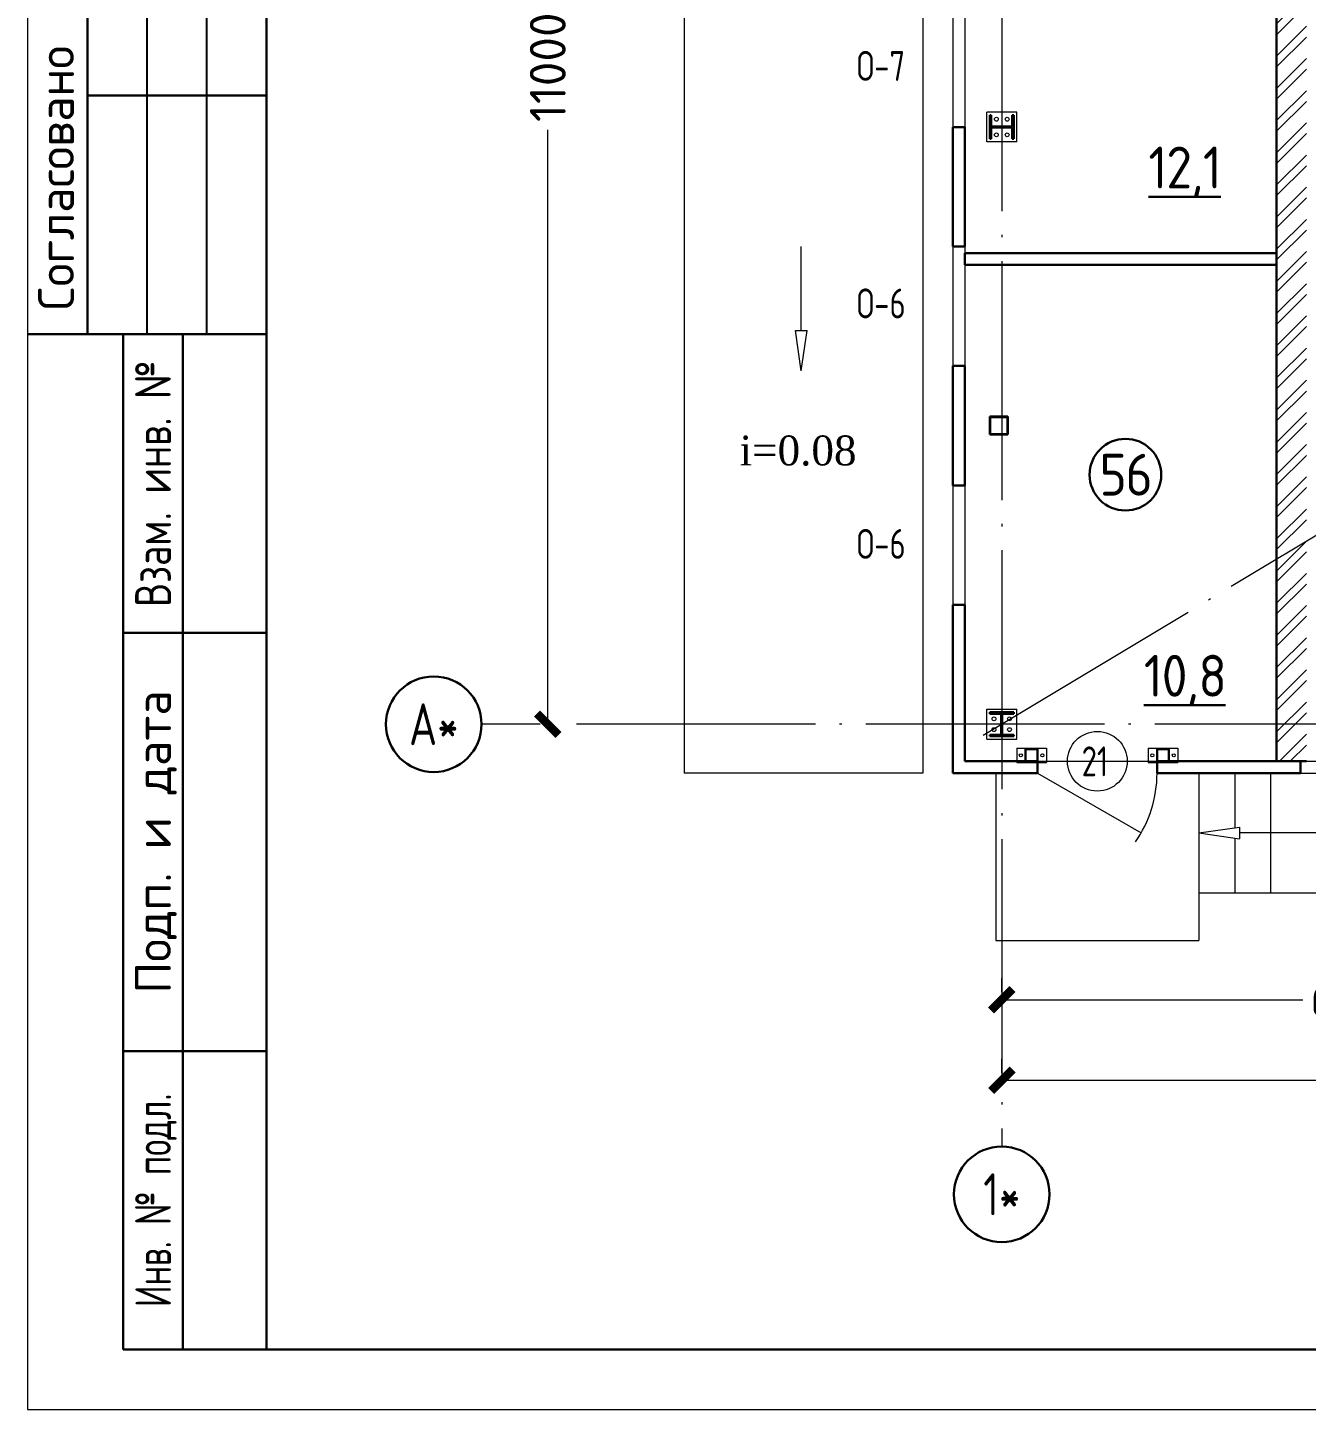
# Model space of a CAD drawing. Extents: x -965262 to 1142518, y -357520 to 71675.
# Drawn here: x -861262 to -850557, y -240088 to -228520 of the extents above; entities that cross this region are included whole.
import ezdxf
from ezdxf.enums import TextEntityAlignment as Align

# ---------------------------------------------------------------- set-up
doc = ezdxf.new("R2010")
doc.units = 0
doc.header["$LTSCALE"] = 10
doc.linetypes.add('DOTE', pattern=[2.42, 2, -0.2, 0.02, -0.2])
doc.layers.get('0').update_dxf_attribs({"linetype": 'CONTINUOUS', "lineweight": 30})
doc.layers.get('Defpoints').update_dxf_attribs({"linetype": 'CONTINUOUS'})
doc.layers.add('DOTE', color=7, linetype='DOTE', lineweight=9)
doc.styles.add('2.5', font='times.ttf', dxfattribs={"height": 2.5})
doc.styles.add('GOST 2.304', font='isocpeur.ttf', dxfattribs={"width": 0.75, "height": 250})
doc.styles.add('GOST-2.304_Type-B', font='isocpeur.ttf', dxfattribs={"width": 0.9})
doc.styles.get("Standard").update_dxf_attribs({"font": 'isocpeur.ttf', "height": 300})
doc.dimstyles.get("Standard").update_dxf_attribs({"dimscale": 100, "dimtxt": 300, "dimasz": 1.8, "dimexe": 1.8, "dimexo": 0.625, "dimgap": 0.9, "dimtad": 0, "dimdec": 0, "dimzin": 0, "dimdsep": 46, "dimtxsty": 'Standard', "dimblk": 'ARCHTICK', "dimcen": 0.9, "dimclrd": 256, "dimclre": 256, "dimclrt": 256, "dimadec": 0, "dimazin": 0, "dimtfac": 1, "dimtdec": 0, "dimtofl": 0, "dimtmove": 0, "dimatfit": 3, "dimfxl": 1, "dimtolj": 1, "dimtzin": 0, "dimlwd": 15, "dimlwe": 15, "dimarcsym": 0})

# ---------------------------------------------------------------- blocks, each defined once
blk = doc.blocks.new('MC2')
at = {"lineweight": 15}
for p, q in [((68127, 41566), (68127, 39900)), ((69794, 41566), (68127, 41566)), ((69794, 41566), (69794, 39900)), ((69794, 39900), (68127, 39900))]:
    blk.add_line(p, q, dxfattribs=at)
for p, q in [((69627, 41400), (68294, 41400)), ((68294, 41400), (68294, 41320)), ((68934, 41320), (68294, 41320)), ((68934, 41320), (68934, 40146)), ((69627, 41320), (68987, 41320)), ((68987, 41320), (68987, 40146)), ((69627, 41400), (69627, 41320)), ((68934, 40146), (68294, 40146)), ((68294, 40146), (68294, 40066)), ((69627, 40146), (68987, 40146)), ((69627, 40146), (69627, 40066)), ((69627, 40066), (68294, 40066))]:
    blk.add_line(p, q)
for centre in [(68527, 41033), (69394, 41033), (68527, 40433), (69394, 40433)]:
    blk.add_circle(centre, 107, dxfattribs=at)
blk = doc.blocks.new('EC3')
at = {"lineweight": 15}
for p, q in [((67649, 6194), (67649, 4528)), ((68449, 6194), (67649, 6194)), ((68449, 6194), (68449, 4528)), ((68449, 4528), (67649, 4528))]:
    blk.add_line(p, q, dxfattribs=at)
for p, q in [((68382, 5694), (67715, 5694)), ((67715, 5694), (67715, 5028)), ((68382, 5694), (68382, 5028)), ((68382, 5028), (67715, 5028))]:
    blk.add_line(p, q)
for centre in [(68049, 5961), (68049, 4761)]:
    blk.add_circle(centre, 86.7, dxfattribs=at)
blk = doc.blocks.new('_ArchTick')
at = {"color": 0, "linetype": 'ByBlock', "lineweight": 0, "const_width": 0.4}
blk.add_lwpolyline([(-0.5, -0.5), (0.5, 0.5)], dxfattribs=at)
blk = doc.blocks.new('*D116')
at = {"lineweight": 15, "transparency": 16777216}
for p, q in [((-853107, -236595), (-853107, -236478)), ((-847107, -236595), (-847107, -236478)), ((-853107, -236658), (-850587, -236658)), ((-847107, -236658), (-849627, -236658))]:
    blk.add_line(p, q, dxfattribs=at)
at = {"layer": 'Defpoints', "color": 0, "lineweight": 15, "transparency": 16777216}
for p in [(-853107, -236658), (-853107, -236658), (-847107, -236658)]:
    blk.add_point(p, dxfattribs=at)
at = {"lineweight": 15, "transparency": 16777216, "xscale": 180, "yscale": 180, "zscale": 180, "rotation": 180}
blk.add_blockref('_ArchTick', (-853107, -236658), dxfattribs=at)
at = {"lineweight": 15, "transparency": 16777216, "xscale": 180, "yscale": 180, "zscale": 180}
blk.add_blockref('_ArchTick', (-847107, -236658), dxfattribs=at)
at = {"lineweight": 15, "transparency": 16777216, "insert": (-850107, -236658), "char_height": 300, "attachment_point": 5}
blk.add_mtext('\\A1;6000', dxfattribs=at)
blk = doc.blocks.new('*D117')
at = {"lineweight": 15, "transparency": 16777216}
for p, q in [((-853107, -237270), (-853107, -237153)), ((-835107, -237270), (-835107, -237153)), ((-853107, -237333), (-844662, -237333)), ((-835107, -237333), (-843552, -237333))]:
    blk.add_line(p, q, dxfattribs=at)
at = {"layer": 'Defpoints', "color": 0, "lineweight": 15, "transparency": 16777216}
for p in [(-853107, -237333), (-835107, -237333), (-835107, -237333)]:
    blk.add_point(p, dxfattribs=at)
at = {"lineweight": 15, "transparency": 16777216, "xscale": 180, "yscale": 180, "zscale": 180, "rotation": 180}
blk.add_blockref('_ArchTick', (-853107, -237333), dxfattribs=at)
at = {"lineweight": 15, "transparency": 16777216, "xscale": 180, "yscale": 180, "zscale": 180}
blk.add_blockref('_ArchTick', (-835107, -237333), dxfattribs=at)
at = {"lineweight": 15, "transparency": 16777216, "insert": (-844107, -237333), "char_height": 300, "attachment_point": 5}
blk.add_mtext('\\A1;18000', dxfattribs=at)
blk = doc.blocks.new('*D119')
at = {"lineweight": 15, "transparency": 16777216}
for p, q in [((-856971, -223352), (-857088, -223352)), ((-856908, -223352), (-856908, -228327)), ((-856908, -234352), (-856908, -229377)), ((-856971, -234352), (-857088, -234352))]:
    blk.add_line(p, q, dxfattribs=at)
at = {"layer": 'Defpoints', "color": 0, "lineweight": 15, "transparency": 16777216}
for p in [(-856908, -223352, -1451), (-856908, -234352), (-856908, -234352)]:
    blk.add_point(p, dxfattribs=at)
at = {"lineweight": 15, "transparency": 16777216, "xscale": 180, "yscale": 180, "zscale": 180}
for p, rotation in [((-856908, -223352), 90), ((-856908, -234352), 270)]:
    blk.add_blockref('_ArchTick', p, dxfattribs=dict(at, rotation=rotation))
at = {"lineweight": 15, "transparency": 16777216, "insert": (-856908, -228852), "char_height": 300, "attachment_point": 5, "rotation": 90}
blk.add_mtext('\\A1;11000', dxfattribs=at)

msp = doc.modelspace()

# ---------------------------------------------------------------- hatches: boundary and pattern name
at = {"lineweight": 15}
h = msp.add_hatch(dxfattribs=at)
h.set_pattern_fill('ANSI32', color=1, scale=20, style=0)
h.set_pattern_definition([(45, (-1272135.78, -304976.27), (-134.70384, 134.70384), []), (45, (-1272045.98, -304976.27), (-134.70384, 134.70384), [])])
h.paths.add_polyline_path([(-850007.4, -223022.1), (-850307.4, -223022.1), (-850307.4, -223252.1), (-850007.4, -223252.1)])
h.paths.add_polyline_path([(-847307.4, -223022.1), (-847607.4, -223022.1), (-847607.4, -223252.1), (-847307.4, -223252.1)])
h.paths.add_polyline_path([(-850007.4, -226402.1), (-850307.4, -226402.1), (-850307.4, -226652.1), (-850007.4, -226652.1)])
h.paths.add_polyline_path([(-847307.4, -226402.1), (-847607.4, -226402.1), (-847607.4, -226652.1), (-847307.4, -226652.1)])
h.paths.add_polyline_path([(-846757.5, -234152), (-847007.5, -234152), (-847007.5, -234227.1), (-846982.4, -234227.1), (-846982.4, -234477.1), (-847007.5, -234477.1), (-847007.5, -234662.1), (-846757.5, -234662.1)])
h.paths.add_polyline_path([(-843687.4, -234152), (-843937.4, -234152), (-843937.4, -234662.1), (-843687.4, -234662.1)])
h.paths.add_polyline_path([(-850557.4, -226652.1), (-850307.4, -226652.1), (-850307.4, -226402.1), (-850557.4, -226402.1), (-850557.4, -223252.1), (-850307.4, -223252.1), (-850307.4, -223022.1), (-850807.4, -223022.1), (-850807.4, -223122.1), (-850807.4, -232677.1), (-850807.4, -234662.1), (-850557.4, -234662.1), (-850557.4, -230902.1)])
h.paths.add_polyline_path([(-847007.3, -231152.2), (-847007.3, -226652.1), (-847307.4, -226652.1), (-847307.4, -226402.1), (-847007.5, -226402.1), (-847007.4, -223252.1), (-847307.4, -223252.1), (-847307.4, -223022.1), (-846757.5, -223022.1), (-846757.5, -230902.1), (-843687.4, -230902), (-843687.4, -231152.2), (-847007.3, -231152.3)])
h.paths.add_polyline_path([(-843687.4, -231752), (-843937.4, -231752), (-843937.4, -231152), (-843687.4, -231152)])
h.paths.add_polyline_path([(-846757.5, -231752), (-847007.3, -231752), (-847007.3, -231152.2), (-846757.5, -231152.2)])

# ---------------------------------------------------------------- linework, layer by layer
at = {"lineweight": 15, "ltscale": 200}
for p, q in [((-855767.4, -222262.1), (-855767.4, -234762.1)), ((-853767.4, -222262.1), (-853767.4, -234762.1)), ((-853767.4, -234762.1), (-855767.4, -234762.1)), ((-851457.4, -235762.1), (-849657.4, -235762.1))]:
    msp.add_line(p, q, dxfattribs=at)
at = {"color": 1, "ltscale": 200}
msp.add_line((-850807.4, -232677.1), (-850807.4, -223022.1), dxfattribs=at)
for p, q in [((-860762.4, -231087.8, -1808.5), (-860762.4, -224587.8, -1808.5)), ((-860762.4, -229087.8, -1808.5), (-859262.4, -229087.8, -1808.5)), ((-861262.4, -231087.8, -1808.5), (-859262.4, -231087.8, -1808.5)), ((-860462.4, -239587.8, -1808.5), (-860462.4, -231087.8, -1808.5)), ((-859962.4, -239587.8, -1808.5), (-859962.4, -231087.8, -1808.5)), ((-860462.4, -233587.8, -1808.5), (-859262.4, -233587.8, -1808.5)), ((-860462.4, -237087.8, -1808.5), (-859262.4, -237087.8, -1808.5)), ((-859262.4, -239587.8, -1808.5), (-860462.4, -239587.8, -1808.5))]:
    msp.add_line(p, q)
at = {"lineweight": 25}
for p, q in [((-860262.4, -231087.8, -1808.5), (-860262.4, -224587.8, -1808.5)), ((-859762.4, -231087.8, -1808.5), (-859762.4, -224587.8, -1808.5))]:
    msp.add_line(p, q, dxfattribs=at)
at = {"color": 30, "lineweight": 15}
for p, q in [((-853517.4, -228352.1, -3259.8), (-853517.4, -229352.1, -3259.8)), ((-853417.4, -228352.1, -3259.8), (-853417.4, -229352.1, -3259.8)), ((-853517.4, -230352.1, -3259.8), (-853517.4, -231352.1)), ((-853417.4, -230352.1, -3259.8), (-853417.4, -231352.1)), ((-853517.4, -232352.1, -3259.8), (-853517.4, -233352.1, -3259.8)), ((-853417.4, -232352.1, -3259.8), (-853417.4, -233352.1, -3259.8)), ((-850607.4, -234662.1, -1808.5), (-847607.4, -234662.1, -1808.5)), ((-850607.4, -234762.1, -1808.5), (-847607.4, -234762.1))]:
    msp.add_line(p, q, dxfattribs=at)
at = {"color": 30, "ltscale": 200}
for p, q in [((-853517.4, -229352.1, -3259.8), (-853517.4, -230352.1, -3259.8)), ((-853417.4, -229352.1, -3259.8), (-853417.4, -230352.1, -3259.8)), ((-853417.4, -230407.1), (-850807.4, -230407.1)), ((-853417.4, -230507.1), (-853417.4, -230407.1)), ((-850807.4, -230507.1), (-850807.4, -230407.1)), ((-853417.4, -230507.1), (-850807.4, -230507.1)), ((-853517.4, -231352.1), (-853517.4, -232352.1, -3259.8)), ((-853417.4, -231352.1), (-853417.4, -232352.1, -3259.8)), ((-853517.4, -233352.1, -3259.8), (-853517.4, -234762.1)), ((-853417.4, -233352.1, -3259.8), (-853417.4, -234662.1)), ((-850607.4, -234662.1, -1808.5), (-851807.4, -234662.1)), ((-850607.4, -234662.1, -1808.5), (-850607.4, -234762.1, -1808.5)), ((-852807.4, -234762.1), (-853517.4, -234762.1)), ((-850607.4, -234762.1, -1808.5), (-851807.4, -234762.1))]:
    msp.add_line(p, q, dxfattribs=at)
at = {"color": 30}
for p, q in [((-853517.4, -229352.1, -3259.8), (-853417.4, -229352.1, -3259.8)), ((-853517.4, -229352.1, -3259.8), (-853417.4, -229352.1, -3259.8)), ((-853517.4, -230352.1, -3259.8), (-853417.4, -230352.1, -3259.8)), ((-853517.4, -231352.1, -3259.8), (-853417.4, -231352.1, -3259.8)), ((-853517.4, -232352.1, -3259.8), (-853417.4, -232352.1, -3259.8)), ((-853517.4, -233352.1, -3259.8), (-853417.4, -233352.1, -3259.8)), ((-852807.4, -234662.1), (-853417.4, -234662.1)), ((-852807.4, -234662.1), (-852807.4, -234762.1)), ((-851807.4, -234662.1), (-851807.4, -234762.1))]:
    msp.add_line(p, q, dxfattribs=at)
at = {"lineweight": 15}
for p, q in [((-854786.2, -231054.9), (-854786.2, -230352.6)), ((-854786.2, -231394.2), (-854835.2, -231054.9)), ((-854835.2, -231054.9), (-854737.2, -231054.9)), ((-854786.2, -231394.2), (-854737.2, -231054.9)), ((-852807.4, -234662.1), (-851807.4, -234662.1)), ((-853157.3, -234762.1), (-853157.3, -236162.1)), ((-852807.4, -234762.1), (-851941.4, -235262.1)), ((-851457.4, -234762.1), (-851457.4, -236162.1)), ((-851157.4, -234762.1), (-851157.4, -235218.8)), ((-850857.4, -234762.1), (-850857.4, -235762.1)), ((-851457.4, -235262.1), (-851118.1, -235213.1)), ((-851457.4, -235262.1), (-851118.1, -235311.1)), ((-851118.1, -235213.1), (-851118.1, -235311.1)), ((-849657.4, -235262.1), (-851118.1, -235262.1)), ((-851157.4, -235305.4), (-851157.4, -235762.1)), ((-853157.3, -236162.1), (-851457.4, -236162.1))]:
    msp.add_line(p, q, dxfattribs=at)
at = {"extrusion": (0, 0, -1)}
for p, q in [((-853207.4, -231927.1), (-853207.4, -231777.1)), ((-853207.4, -231777.1), (-853057.4, -231777.1)), ((-853204.2, -231780.3), (-853204.2, -231923.9)), ((-853060.6, -231780.3), (-853204.2, -231780.3)), ((-853060.6, -231923.9), (-853060.6, -231780.3)), ((-853057.4, -231777.1), (-853057.4, -231927.1)), ((-853057.4, -231927.1), (-853207.4, -231927.1)), ((-853204.2, -231923.9), (-853060.6, -231923.9))]:
    msp.add_line(p, q, dxfattribs=at)
at = {"color": 1}
for q in [(-850807.4, -232677.1), (-850557.4, -234662.1)]:
    msp.add_line((-850807.4, -234662.1), q, dxfattribs=at)
at = {"lineweight": 15, "elevation": -1808.5}
msp.add_lwpolyline([(-742362.4, -240087.8), (-742362.4, -155987.8), (-861262.4, -155987.8), (-861262.4, -240087.8)], close=True, dxfattribs=at)
at = {"elevation": -1808.5}
msp.add_lwpolyline([(-742862.4, -239587.8), (-742862.4, -156487.8), (-859262.4, -156487.8), (-859262.4, -239587.8)], close=True, dxfattribs=at)
msp.add_circle((-852072.4, -232262.8, -6519.6), 300)
at = {"lineweight": 15}
msp.add_circle((-852307.4, -234662.1), 250, dxfattribs=at)
msp.add_arc((-852807.4, -234762.1), 1000, 325, 0, dxfattribs=at)
at = {"layer": 'DOTE', "ltscale": 100, "extrusion": (0, -1, 0)}
msp.add_line((-853107.4, -162715.3, -3259.8), (-853107.4, -237887.4, -3259.8), dxfattribs=at)
at = {"layer": 'DOTE', "ltscale": 100}
for p, q in [((-834948.3, -223451.7, 106.3), (-853307.4, -234472.2, -3296.9)), ((-799006.2, -234352.1, -3259.8), (-857462.7, -234352.1, -3259.8))]:
    msp.add_line(p, q, dxfattribs=at)
at = {"layer": 'DOTE', "linetype": 'Continuous', "lineweight": 30}
for centre in [(-857862.7, -234352.1, -3259.8), (-853107.4, -238287.4, -3259.8)]:
    msp.add_circle(centre, 400, dxfattribs=at)

# ---------------------------------------------------------------- block references
at = {"lineweight": 15, "xscale": 0.1500000000232831, "yscale": 0.1500000000232831, "zscale": 0.1500000000232831}
for name, p, rotation in [('MC2', (-859217.4, -219008), 270), ('MC2', (-842763.3, -228242.2), 180), ('EC3', (-852053.3, -244819.4), 90), ('EC3', (-850953.3, -244819.4), 90)]:
    msp.add_blockref(name, p, dxfattribs=dict(at, rotation=rotation))

# ---------------------------------------------------------------- texts
at = {"lineweight": 25, "style": 'GOST 2.304'}
msp.add_text('Согласовано', height=300, rotation=90, dxfattribs=at).set_placement((-860874.3, -230887.8, -1808.5))
at = {"color": 5, "width": 0.75}
for s, p in [('О-7', (-854321.9, -228965.7, 11766.4)), ('О-6', (-854321.9, -230954.1, 11766.4)), ('О-6', (-854321.9, -232967.3, 11766.4))]:
    msp.add_text(s, height=250, dxfattribs=at).set_placement(p)
at = {"lineweight": 25, "style": 'GOST 2.304'}
for s, width, p in [('Взам. инв. №', 0.8, (-860212.4, -232337.8, -1808.5)), ('Инв. № подл.', 0.7, (-860212.4, -238337.8, -1808.5))]:
    msp.add_text(s, height=300, rotation=90, dxfattribs=dict(at, width=width)).set_placement(p, align=Align.MIDDLE_CENTER)
at = {"style": '2.5'}
msp.add_text('i=0.08', height=250, dxfattribs=at).set_placement((-855301.9, -232185.1))
at = {"lineweight": 25, "style": 'GOST 2.304'}
msp.add_text('Подп. и дата', height=300, rotation=90, dxfattribs=at).set_placement((-860212.4, -235337.8, -1808.5), align=Align.MIDDLE_CENTER)
at = {"color": 4, "lineweight": 15, "width": 0.75}
msp.add_text('21', height=250, dxfattribs=at).set_placement((-852438.8, -234787.8))
at = {"char_height": 350, "attachment_point": 5, "style": 'GOST-2.304_Type-B'}
for s, insert, width in [('{\\fISOCPEUR|b0|i0|c0|p34;\\T0.95;\\L12,1}', (-851576.4, -229732, -48.7), 2000), ('{\\fISOCPEUR|b0|i0|c0|p34;\\T0.95;56}', (-852072.4, -232262.8, -1808.5), 800), ('{\\fISOCPEUR|b0|i0|c0|p34;\\T0.95;\\L10,8}', (-851576.4, -233987, -48.7), 2000)]:
    msp.add_mtext(s, dxfattribs=dict(at, insert=insert, width=width))
at = {"layer": 'DOTE', "linetype": 'Continuous', "lineweight": 30, "ltscale": 100, "char_height": 350, "width": 800, "attachment_point": 5, "style": 'GOST 2.304'}
for s, insert in [('А*', (-857862.7, -234352.1, -3259.8)), ('1*', (-853107.4, -238287.4, -3259.8))]:
    msp.add_mtext(s, dxfattribs=dict(at, insert=insert))

# ---------------------------------------------------------------- dimensions: what is measured, and where the dimension line sits
at = {"lineweight": 15}
dim = msp.add_linear_dim(base=(-856908.2, -234352.1, -1808.5), p1=(-856908.2, -223352.1, -3259.8), p2=(-856908.2, -234352.1, -1808.5), angle=90, dimstyle='Standard', dxfattribs=at)
dim.commit()
dim.dimension.update_dxf_attribs({"geometry": '*D119', "text_midpoint": (-856908.2, -228852.1, -1808.5)})
for base, p1, p2, picture, middle in [((-853107.4, -236657.7, -1808.5), (-847107.4, -236657.7, -1808.5), (-853107.4, -236657.7, -1808.5), '*D116', (-850107.4, -236657.7, -1808.5)), ((-835107.4, -237332.9, -1808.5), (-853107.4, -237332.9, -1808.5), (-835107.4, -237332.9, -1808.5), '*D117', (-844107.4, -237332.9, -1808.5))]:
    dim = msp.add_linear_dim(base=base, p1=p1, p2=p2, dimstyle='Standard', dxfattribs=at)
    dim.commit()
    dim.dimension.update_dxf_attribs({"geometry": picture, "text_midpoint": middle})

doc.saveas('drawing.dxf')
